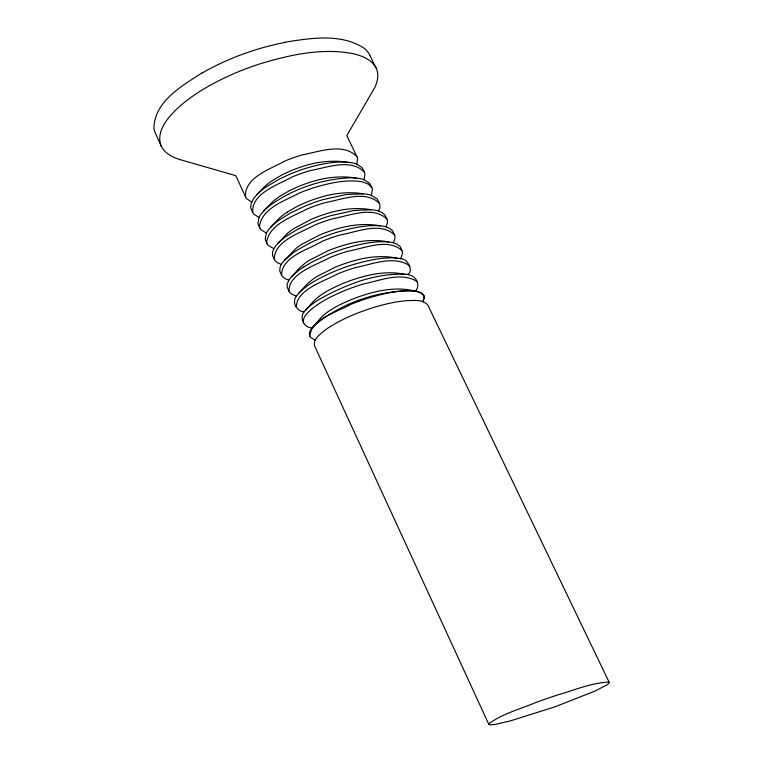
<?xml version="1.0" encoding="UTF-8"?>
<svg xmlns="http://www.w3.org/2000/svg" width="763" height="763" viewBox="0 0 763 763"><rect width="100%" height="100%" fill="white"/><g stroke="black" fill="none" stroke-linecap="round" stroke-linejoin="round"><path stroke-width="1.14" d="M488.806 724.325L488.845 723.82C502.579 713.577 519.985 709.189 535.655 702.599A710.582 619.68 0.8 0 1 557.848 694.874C574.587 690.134 591.277 682.809 608.788 682.074L609.065 683.123L607.148 684.783L595.169 691.011L554.787 706.872L509.837 721.064L494.653 724.488L490.466 724.85L488.806 724.325L314.547 345.782C312.906 338.41 321.185 333.488 326.001 329.435C337.694 321.309 350.818 315.491 364.151 310.627C377.857 305.81 392.029 301.976 406.536 300.651C413.546 300.622 423.055 298.982 427.938 305.286L609.227 682.408M256.978 194.632A38.503 33.582 0.8 0 0 253.764 198.409L251.256 203.072L250.731 207.317A8.956 7.811 0.8 0 0 251.313 209.367L252.725 212.429A8.727 7.611 0.8 0 0 253.669 213.955L259 217.541L257.98 223.321A8.488 7.401 0.8 0 0 258.485 224.951L259.906 228.032A8.364 7.296 0.8 0 0 260.87 229.558L266.392 233.096L265.19 238.972A8.135 7.096 0.8 0 0 265.696 240.612L267.117 243.712A8.011 6.981 0.8 0 0 268.099 245.247L273.841 248.738A29.938 26.114 0.8 0 1 277.637 243.721L287.269 233.573M356.054 178.094A29.49 25.713 0.8 0 1 364.056 179.639L364.952 173.85A8.755 7.63 0.8 0 0 364.399 172.18L362.93 169.128A8.918 7.783 0.8 0 0 361.691 167.307L356.769 164.14L357.599 158.809A9.223 8.04 0.8 0 0 356.96 156.72L346.803 135.585L373.345 90.024C377.218 83.548 379.621 75.127 376.073 67.993L369.769 55.136M286.888 212.314L297.265 206.353L305.782 202.462A133.296 116.243 0.8 0 1 319.945 197.445C334.022 193.068 348.958 191.456 363.57 193.84A30.015 26.18 0.8 0 1 371.343 195.29L372.411 189.405A8.393 7.315 0.8 0 0 371.867 187.717L370.389 184.656A8.46 7.382 0.8 0 0 369.435 183.177L364.037 179.696M287.25 233.554A62.995 54.936 0.8 0 1 294.327 228.28L311.953 219.01A136.358 118.914 0.8 0 1 327.899 213.297C341.891 209.024 356.731 207.193 371.257 209.739L371.8 209.787A29.709 25.904 0.8 0 1 378.648 211.027L379.907 207.393L379.821 204.598A7.945 6.934 0.8 0 0 379.373 203.339L377.895 200.259A8.107 7.067 0.8 0 0 376.922 198.771L371.323 195.338M423.255 301.766L424.276 297.179A5.97 5.207 0.8 0 0 423.866 295.882C422.053 292.067 417.437 291.237 413.622 290.713C397.637 287.136 381.204 289.702 365.801 294.489A157.521 137.369 0.8 0 0 348.729 300.679C338.686 305.19 328.281 310.026 320.574 318.104L310.722 329.73L309.377 333.002L309.702 336.225M273.841 248.738L272.591 251.876L272.525 255.128A7.687 6.705 0.8 0 0 272.944 256.358L274.375 259.458A7.573 6.609 0.8 0 0 275.081 260.631L277.341 262.672L281.337 264.437A29.557 25.78 0.8 0 1 284.609 260.193L293.164 252.801A93.668 81.689 0.8 0 1 296.845 250.302L309.931 242.949L320.66 238.123A176.797 154.174 0.8 0 1 338.486 231.809C351.991 227.984 366.068 224.751 380.203 225.829A29.366 25.608 0.8 0 1 385.964 226.849L390.017 228.576L392.296 230.55A7.315 6.381 0.8 0 1 393.002 231.685L394.5 234.794A7.248 6.314 0.8 0 1 394.938 236.082L394.9 238.962L393.298 242.758A29.08 25.36 0.8 0 0 388.529 241.957C373.622 239.019 358.324 240.879 343.913 245.238A144.045 125.618 0.8 0 0 327.508 251.027L309.263 260.374A72.886 63.567 0.8 0 0 304.723 263.512L299.945 267.613L291.609 276.711A29.242 25.503 0.8 0 0 288.881 280.212L287.231 283.979L287.136 286.812A6.991 6.094 0.8 0 0 287.537 288.061L288.977 291.199A6.886 6.009 0.8 0 0 289.711 292.391L292.143 294.404L296.511 296.063A29.004 25.293 0.8 0 1 298.695 293.316L307.623 283.512L313.545 278.714A78.103 68.107 0.8 0 1 316.798 276.559L335.339 267.164A148.203 129.243 0.8 0 1 351.972 261.337C366.478 256.969 381.881 255.061 396.874 258.123A28.88 25.179 0.8 0 1 400.661 258.733C408.596 257.818 415.244 275.51 405.239 274.375C389.34 270.96 373.002 273.431 357.694 278.218A152.724 133.191 0.8 0 0 340.851 284.37C331.028 288.805 320.889 293.631 313.335 301.538L305.82 309.969C298.543 315.624 302.72 327.766 311.953 327.956M422.912 301.652L424.056 296.645A5.98 5.217 0.8 0 0 423.77 295.691M385.964 226.869L387.385 223.139L387.366 220.297A7.592 6.619 0.8 0 0 386.917 219.029L385.429 215.929A7.668 6.686 0.8 0 0 384.733 214.804L382.053 212.534L378.629 211.065M281.337 264.437L279.954 267.632L279.811 270.932A7.334 6.4 0.8 0 0 280.221 272.172L281.661 275.29A7.229 6.304 0.8 0 0 282.377 276.473L284.723 278.495L288.9 280.212M400.651 258.743L402.664 252.868L400.613 247.517A6.972 6.085 0.8 0 0 399.888 246.373L397.027 244.141L393.298 242.758M296.511 296.063C291.352 302.043 296.826 311.523 304.199 311.972M415.387 290.97C421.271 285.114 415.663 275.09 408.014 274.814M312.992 326.698C340.069 303.169 377.857 290.293 413.622 290.713M284.58 260.173L296.158 248.299A68.384 59.628 0.8 0 1 301.776 244.284L319.716 234.975A140.096 122.175 0.8 0 1 335.892 229.224C350.188 224.866 365.382 223.073 380.203 225.829M298.695 293.307C308.891 282.72 322.692 276.502 335.949 270.722A187.374 163.406 0.8 0 1 353.87 264.389C367.785 260.479 382.311 256.873 396.874 258.123M256.969 194.632L263.988 187.374M303.245 267.231L312.696 261.661L328.29 254.375A181.928 158.656 0.8 0 1 346.164 248.061C359.869 244.189 374.185 240.774 388.529 241.938M279.506 196.453L289.711 190.521L298.085 186.658A129.91 113.286 0.8 0 1 312.019 181.67C325.992 177.293 340.803 175.719 355.329 177.96L356.063 178.027M201.718 73.086C181.909 85.904 154.336 101.574 153.926 128.222A22.365 19.504 0.8 0 0 155.299 132.953L161.136 145.905C164.694 153.573 172.924 157.54 180.65 159.791L235.805 175.681L245.581 196.902A9.175 8.002 0.8 0 0 246.802 198.781L251.666 202.042M285.047 42.203C310.837 38.121 340.88 33.057 364.094 48.222A23.138 20.181 0.8 0 1 369.788 55.127M348.519 162.29C334.499 161.069 320.47 164.112 307.069 167.965A158.962 138.628 0.8 0 0 289.94 174.155L279.659 178.933L267.126 186.306A69.691 60.782 0.8 0 0 256.921 194.584M371.295 209.749L353.832 210.54L330.856 215.643A171.942 149.939 0.8 0 0 313.078 221.947L297.599 229.272L286.898 235.843A76.815 66.982 0.8 0 0 282.081 239.506L281.766 239.782A51.97 45.322 0.8 0 0 277.598 243.693M363.57 193.84L346.135 194.536L323.207 199.582A167.355 145.943 0.8 0 0 305.496 205.857L290.102 213.211L278.295 220.669A73.687 64.264 0.8 0 0 275.061 223.197L273.85 224.236A51.321 44.75 0.8 0 0 270.674 227.279L278.285 219.229A57.168 49.853 0.8 0 1 286.926 212.372M346.993 162.147C332.611 160.058 317.952 161.622 304.132 165.981A126.677 110.473 0.8 0 0 290.426 170.931L282.196 174.765L272.153 180.678A56.214 49.023 0.8 0 0 263.95 187.345M405.239 274.375C375.11 272.801 345.439 284.895 319.535 299.153A85.799 74.822 0.8 0 0 310.694 305.343A47.249 41.212 0.8 0 0 305.801 309.959M315.195 340.145L310.369 337.284A5.98 5.217 0.8 0 1 309.797 336.426C311.094 318.314 337.751 312.115 350.77 304.399A199.486 173.964 0.8 0 1 367.833 298.257C381.529 294.165 395.711 290.579 410.103 290.846A31.579 27.535 0.8 0 1 417.495 291.733L421.109 293.164L423.398 295.1A5.856 5.112 0.8 0 1 424.104 296.483L424.342 297.999M402.12 250.645C387.738 237.617 364.132 248.5 347.68 251.265A182.977 159.572 0.8 0 0 329.797 257.589C317.494 264.647 288.5 273.125 288.977 291.199M394.5 234.794C380.251 221.489 356.464 232.21 339.993 235.004A177.779 155.042 0.8 0 0 322.158 241.318C310.007 249.139 281.156 256.254 281.661 275.29M386.917 219.029C372.802 205.457 348.834 215.996 332.353 218.819A172.877 150.759 0.8 0 0 314.566 225.123C301.833 232.486 273.536 240.765 274.375 259.458M379.373 203.339C365.382 189.51 341.252 199.858 324.752 202.72A168.232 146.706 0.8 0 0 307.012 209.014C292.715 216.768 269.749 223.635 266.621 242.09A8.069 7.039 0.8 0 0 267.117 243.712M376.073 67.993C371.819 59.705 362.435 55.937 353.87 53.839C322.883 47.621 290.922 54.583 261.165 63.482A274.022 238.972 0.8 0 0 235.128 73.124C213.516 82.518 192.352 94.03 175.242 110.473C166.401 119.476 155.91 132.514 161.136 145.905M364.39 172.18C350.656 157.874 326.202 167.822 309.654 170.769A159.648 139.228 0.8 0 0 292.01 177.026C278.781 184.694 251.265 193.039 252.725 212.429M356.96 156.72C343.34 142.185 318.743 151.923 302.167 154.908A155.681 135.766 0.8 0 0 284.57 161.155C271.304 168.795 243.807 177.426 245.581 196.902M371.867 187.717L368.643 184.293L362.797 181.976A33.887 29.557 0.8 0 0 357.551 181.146C343.884 180.097 330.265 183.006 317.189 186.706A163.826 142.872 0.8 0 0 299.487 192.982C285.209 200.726 262.138 207.822 259.401 226.42A8.422 7.344 0.8 0 0 259.906 228.032M296.34 307.193C296.225 289.234 325.172 281.032 337.465 273.946A188.49 164.369 0.8 0 1 355.396 267.613C372.029 264.332 392.726 255.471 408.749 265.095A6.695 5.846 0.8 0 1 409.779 266.564M303.731 323.254C301.929 317.77 307.222 313.164 310.77 309.788C320.899 301.242 333.04 295.481 345.181 290.388A194.336 169.481 0.8 0 1 363.15 284.036C379.755 280.765 400.375 271.733 416.417 281.099A6.381 5.57 0.8 0 1 417.475 282.568M291.6 276.702A49.91 43.529 0.8 0 1 296.302 272.324A81.221 70.835 0.8 0 1 303.254 267.241M355.281 177.96A51.131 44.588 0.8 0 0 351.505 177.779C322.387 178.742 293.192 188.661 269.568 205.762A70.32 61.326 0.8 0 0 268.09 206.954L266.077 208.709A50.949 44.435 0.8 0 0 263.798 210.922L270.894 203.492A56.023 48.851 0.8 0 1 279.544 196.511M258.924 217.503A30.873 26.924 0.8 0 1 263.864 210.979M266.335 233.077A30.386 26.495 0.8 0 1 270.722 227.317M348.51 162.357A29.023 25.313 0.8 0 1 356.798 164.074M201.794 73.191A253.936 221.451 0.8 0 1 285.095 42.385"/></g></svg>
